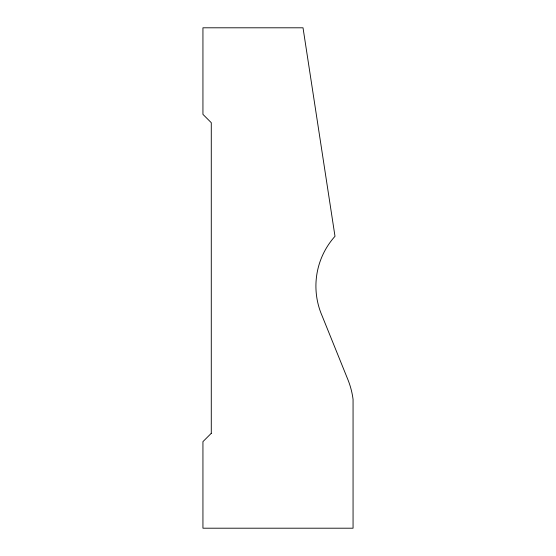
<?xml version="1.0" encoding="UTF-8"?>
<svg xmlns="http://www.w3.org/2000/svg" width="556" height="556" viewBox="0 0 556 556"><rect width="100%" height="100%" fill="white"/><g stroke="black" fill="none" stroke-linecap="round" stroke-linejoin="round"><path stroke-width="0.83" d="M211.28 433.298L202.94 441.638L202.94 528.2L353.06 528.2L353.06 399.333A80.37 80.37 0 0 0 347.875 379.574L322.112 315.85A74.518 74.518 0 0 1 334.997 236.3L303.02 27.8L202.94 27.8L202.94 114.362L211.28 122.702L211.28 433.298"/></g></svg>
